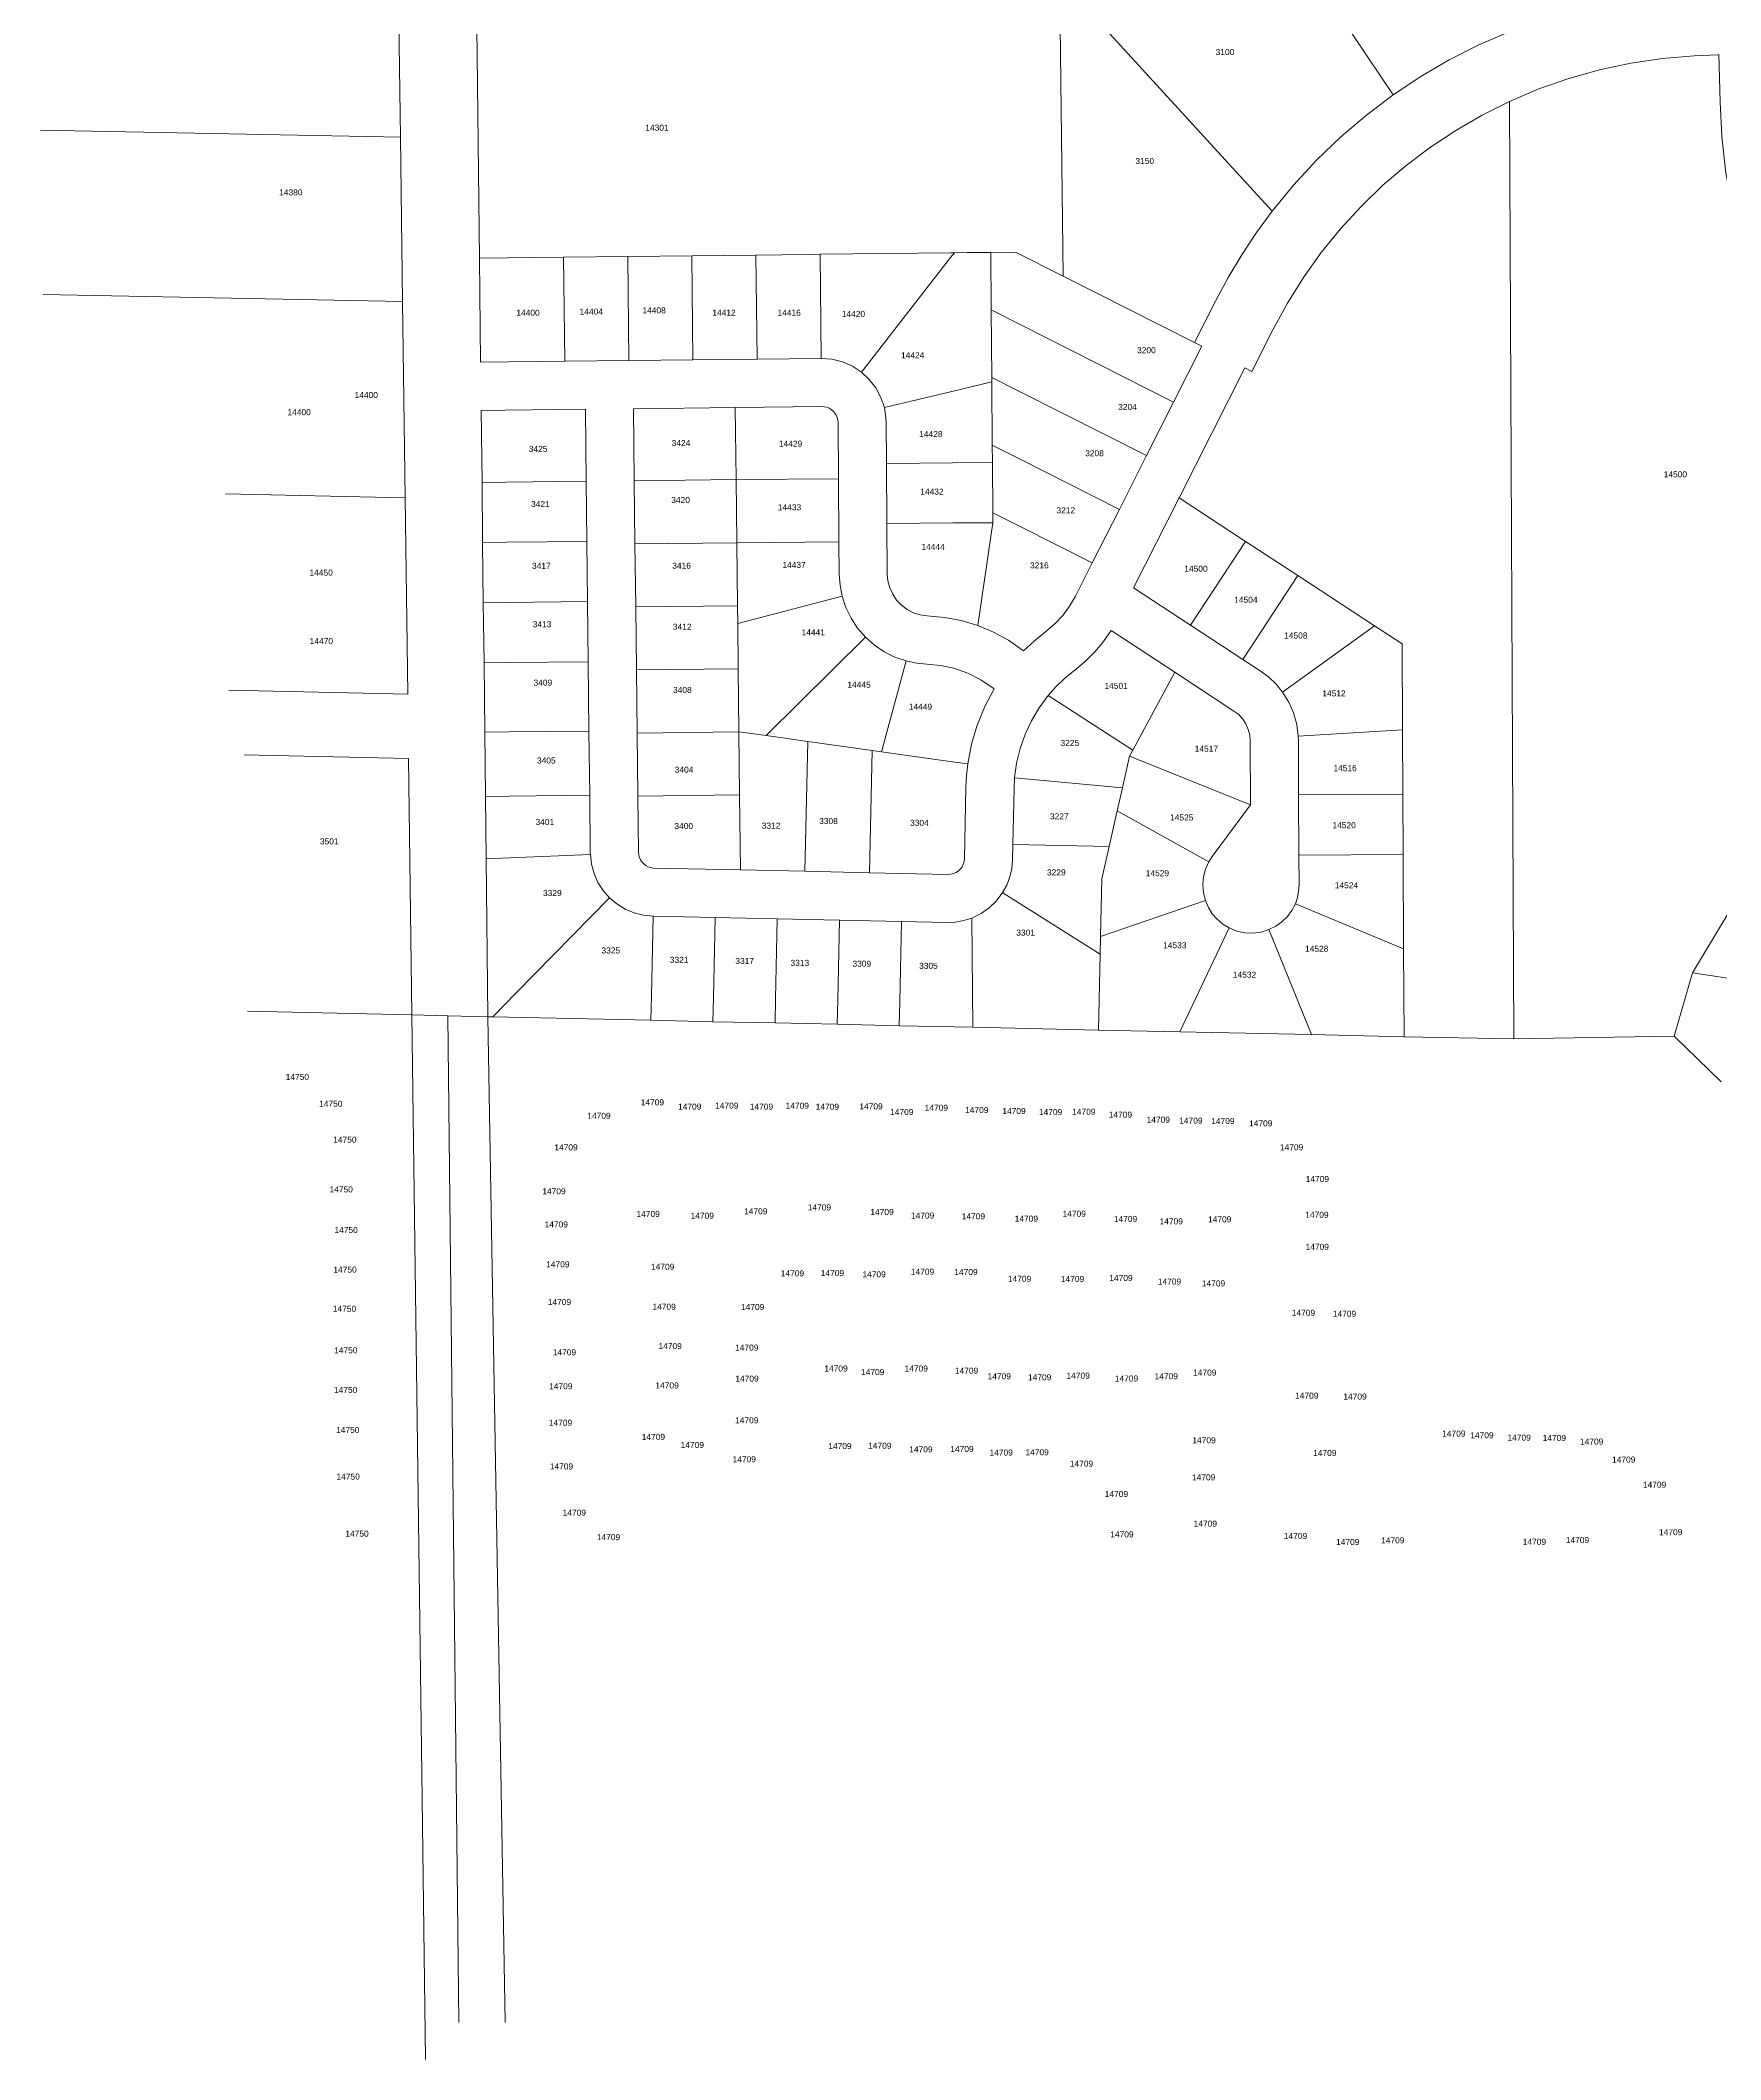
# Model space of a CAD drawing. Header units: feet. Extents: x 865220 to 5618803, y -2240498 to 1935234.
# Drawn here: x 2799937 to 2802032, y 961513 to 964032 of the extents above; entities that cross this region are included whole.
import ezdxf
from ezdxf.enums import TextEntityAlignment as Align

# ---------------------------------------------------------------- set-up
doc = ezdxf.new("R2010")
doc.units = ezdxf.units.FT
doc.header["$LTSCALE"] = 0.015
doc.header["$MEASUREMENT"] = 0
doc.layers.add('Dakota County Addresses', color=7, linetype='Continuous')
doc.layers.add('Dakota County Parcels', color=7, linetype='Continuous')
doc.styles.add('Dimensions 100', font='arial.ttf')

# ---------------------------------------------------------------- blocks, each defined once
blk = doc.blocks.new('ACMAP_ANN_TEMPLATE_Dakota County Addresses')
at = {"layer": 'Dakota County Addresses', "style": 'Dimensions 100'}
blk.add_attdef('DakotaCountyAddress', text='', height=50, dxfattribs=at).set_placement((0, 0), align=Align.CENTER)

msp = doc.modelspace()

# ---------------------------------------------------------------- linework, layer by layer
at = {"layer": 'Dakota County Parcels', "lineweight": 5}
for p, q in [((2801430.8, 964252.1), (2801624, 963964.5)), ((2800385.7, 963911.8), (2800383, 964116.7)), ((2800484.4, 963760.9), (2800480.5, 964109.6)), ((2801212.2, 963738.3), (2801208.2, 964098.1)), ((2801213.4, 964103.4), (2801473, 963819.5)), ((2802028.8, 964014.6), (2801999.4, 964013.1)), ((2802030, 964014.7), (2802028.8, 964014.6)), ((2802031.5, 963955.4), (2802030, 964014.7)), ((2801774.4, 962786.7), (2801768.8, 963956.3)), ((2799936.7, 963920.4), (2800385.7, 963911.8)), ((2800388.3, 963706.8), (2800385.7, 963911.8)), ((2800484.4, 963760.9), (2800589.2, 963762.1)), ((2800485.8, 963630.9), (2800484.4, 963760.9)), ((2800589.2, 963762.1), (2800669.2, 963762.9)), ((2800590.6, 963632.1), (2800589.2, 963762.1)), ((2800669.2, 963762.9), (2800749.2, 963763.8)), ((2800670.6, 963633), (2800669.2, 963762.9)), ((2800749.2, 963763.8), (2800829.2, 963764.7)), ((2800750.6, 963633.9), (2800749.2, 963763.8)), ((2800829.2, 963764.7), (2800894.8, 963765.5)), ((2800830.6, 963634.7), (2800829.2, 963764.7)), ((2800894.8, 963765.5), (2800909.1, 963765.6)), ((2800910.6, 963635.6), (2800909.1, 963765.6)), ((2801122, 963768), (2801152.7, 963768.3)), ((2801122.5, 963696.2), (2801122, 963768)), ((2801152.7, 963768.3), (2801212.2, 963738.3)), ((2801212.2, 963738.3), (2801376.2, 963655.4)), ((2799940.4, 963715.4), (2800388.3, 963706.8)), ((2800391.6, 963461.7), (2800388.3, 963706.8)), ((2801376.2, 963655.4), (2801402.4, 963707.3)), ((2801123.2, 963611.8), (2801122.5, 963696.2)), ((2801350, 963581.3), (2801385.1, 963650.9)), ((2801385.1, 963650.9), (2801376.2, 963655.4)), ((2801447.6, 963619.4), (2801473.8, 963671.3)), ((2800485.8, 963630.9), (2800590.6, 963632.1)), ((2800590.6, 963632.1), (2800670.6, 963633)), ((2800670.6, 963633), (2800750.6, 963633.9)), ((2800750.6, 963633.9), (2800830.6, 963634.7)), ((2800830.6, 963634.7), (2800910.6, 963635.6)), ((2801123.2, 963606.4), (2801123.2, 963611.8)), ((2801123.9, 963527.5), (2801123.2, 963606.4)), ((2801356.8, 963461.8), (2801438.7, 963623.9)), ((2801438.7, 963623.9), (2801447.6, 963619.4)), ((2800803.4, 963574.4), (2800911.3, 963575.6)), ((2801316.2, 963514.4), (2801350, 963581.3)), ((2800487.5, 963480.9), (2800486.5, 963570.9)), ((2800617.5, 963482.4), (2800616.5, 963572.4)), ((2800676.5, 963573), (2800803.4, 963574.4)), ((2800677.4, 963483.1), (2800676.5, 963573)), ((2800804.4, 963484.5), (2800803.4, 963574.4)), ((2800932, 963485.5), (2800931.5, 963555.8)), ((2800991.9, 963504.7), (2800991.5, 963556.3)), ((2801124, 963505.8), (2801123.9, 963527.5)), ((2800992.5, 963429.8), (2800991.9, 963504.7)), ((2801124.5, 963443.1), (2801124, 963505.8)), ((2801282.4, 963447.4), (2801316.2, 963514.4)), ((2800488.3, 963406), (2800487.5, 963480.9)), ((2800618.3, 963407.4), (2800617.5, 963482.4)), ((2800677.4, 963483.1), (2800804.4, 963484.5)), ((2800678.3, 963404.4), (2800677.4, 963483.1)), ((2800804.4, 963484.5), (2800932, 963485.5)), ((2800805.3, 963405.8), (2800804.4, 963484.5)), ((2800932.7, 963406.8), (2800932, 963485.5)), ((2800167.6, 963466.6), (2800391.6, 963461.7)), ((2800394.8, 963216.8), (2800391.6, 963461.7)), ((2801300.1, 963349.5), (2801356.8, 963461.8)), ((2801356.8, 963461.8), (2801439.7, 963407.5)), ((2800993, 963367.1), (2800992.5, 963429.8)), ((2801105.7, 963302.6), (2801124.6, 963430.8)), ((2801124.6, 963430.8), (2801124.5, 963443.1)), ((2801248.6, 963380.5), (2801282.4, 963447.4)), ((2800489.1, 963331), (2800488.3, 963406)), ((2800619.1, 963332.4), (2800618.3, 963407.4)), ((2800678.3, 963404.4), (2800805.3, 963405.8)), ((2800679.2, 963325.7), (2800678.3, 963404.4)), ((2800805.3, 963405.8), (2800932.7, 963406.8)), ((2800806.2, 963327.1), (2800805.3, 963405.8)), ((2800933, 963366.7), (2800932.7, 963406.8)), ((2801371.2, 963303), (2801439.7, 963407.5)), ((2801439.7, 963407.5), (2801505, 963364.8)), ((2801227.7, 963339.3), (2801248.6, 963380.5)), ((2801300.1, 963349.5), (2801371.2, 963303)), ((2801436.5, 963260.2), (2801505, 963364.8)), ((2801505, 963364.8), (2801600.8, 963302)), ((2800490, 963256), (2800489.1, 963331)), ((2800620, 963257.4), (2800619.1, 963332.4)), ((2800679.2, 963325.7), (2800806.2, 963327.1)), ((2800680.1, 963247.1), (2800679.2, 963325.7)), ((2800806.4, 963305), (2800806.2, 963327.1)), ((2800806.4, 963305), (2800936.6, 963339)), ((2800807, 963248.5), (2800806.4, 963305)), ((2801371.2, 963303), (2801436.5, 963260.2)), ((2801485.9, 963219.5), (2801600.8, 963302)), ((2801600.8, 963302), (2801635.1, 963279.6)), ((2800841.7, 963165.1), (2800965.7, 963287.9)), ((2801272.2, 963296.1), (2801351.6, 963244.1)), ((2801635.6, 963172.5), (2801635.1, 963279.6)), ((2800490.9, 963169.4), (2800490, 963256)), ((2800620.9, 963170.8), (2800620, 963257.4)), ((2800680.1, 963247.1), (2800807, 963248.5)), ((2800807.9, 963169.8), (2800807, 963248.5)), ((2800985.7, 963144.9), (2801016.5, 963258.3)), ((2801161.6, 963271.9), (2801163, 963270.8)), ((2801436.5, 963260.2), (2801458.2, 963246)), ((2800680.9, 963168.4), (2800680.1, 963247.1)), ((2801124.9, 963224.5), (2801126.3, 963223.4)), ((2801299, 963147.1), (2801351.6, 963244.1)), ((2801351.6, 963244.1), (2801425.3, 963195.8)), ((2800171.9, 963221.7), (2800394.8, 963216.8)), ((2801193.5, 963215), (2801299, 963147.1)), ((2801505.5, 963164.6), (2801635.6, 963172.5)), ((2801636, 963091.8), (2801635.6, 963172.5)), ((2800491.8, 963089.4), (2800490.9, 963169.4)), ((2800621.8, 963090.8), (2800620.9, 963170.8)), ((2800680.9, 963168.4), (2800807.9, 963169.8)), ((2800681.8, 963089.7), (2800680.9, 963168.4)), ((2800808.8, 963091.1), (2800807.9, 963169.8)), ((2800807.9, 963169.8), (2800841.7, 963165.1)), ((2800841.7, 963165.1), (2800893.8, 963157.8)), ((2800890.2, 962995.9), (2800893.8, 963157.8)), ((2800893.8, 963157.8), (2800974, 963146.5)), ((2801446.1, 963078.9), (2801445.7, 963158.4)), ((2801505.7, 963158.7), (2801505.5, 963164.6)), ((2801506, 963091.2), (2801505.7, 963158.7)), ((2800190.9, 963141.2), (2800395.8, 963136.8)), ((2800395.8, 963136.8), (2800400, 962816.8)), ((2800970.7, 962994.1), (2800974, 963146.5)), ((2800974, 963146.5), (2800985.7, 963144.9)), ((2801286.1, 963100.1), (2801295, 963139.7)), ((2801295, 963139.7), (2801299, 963147.1)), ((2801295, 963139.7), (2801446.1, 963078.9)), ((2801089.1, 963011.6), (2801091, 963100.6)), ((2801149.5, 963029.3), (2801151, 963099.3)), ((2801151.7, 963112.3), (2801151, 963099.3)), ((2801151.7, 963112.3), (2801286.1, 963100.1)), ((2801279.6, 963071.3), (2801286.1, 963100.1)), ((2800492.7, 963011.4), (2800491.8, 963089.4)), ((2800622.6, 963019.1), (2800621.8, 963090.8)), ((2800681.8, 963089.7), (2800808.8, 963091.1)), ((2800682.6, 963019.7), (2800681.8, 963089.7)), ((2800809.8, 962997.6), (2800808.8, 963091.1)), ((2801398.3, 963014.4), (2801446.1, 963078.9)), ((2801506, 963091.2), (2801636, 963091.8)), ((2801506.4, 963016.2), (2801506, 963091.2)), ((2801636.3, 963016.8), (2801636, 963091.8)), ((2801269.6, 963026.7), (2801279.6, 963071.3)), ((2801279.6, 963071.3), (2801394.1, 963007.8)), ((2801149, 963010.3), (2801149.5, 963029.3)), ((2801149.5, 963029.3), (2801269.6, 963026.7)), ((2801260.6, 962986.4), (2801269.6, 963026.7)), ((2800494.9, 962814.4), (2800492.7, 963011.4)), ((2800622.6, 963019.1), (2800622.7, 963016.7)), ((2800701.1, 963000), (2800809.8, 962997.6)), ((2800809.8, 962997.6), (2800890.2, 962995.9)), ((2801398.3, 963014.4), (2801394.1, 963007.8)), ((2801506.4, 963016.2), (2801636.3, 963016.8)), ((2801506.5, 962979), (2801506.4, 963016.2)), ((2801636.9, 962899), (2801636.3, 963016.8)), ((2800890.2, 962995.9), (2800970.7, 962994.1)), ((2800970.7, 962994.1), (2801068.6, 962992)), ((2801259, 962914.7), (2801260.6, 962986.4)), ((2801997.3, 962869.4), (2802070.3, 962991.1)), ((2801259, 962914.7), (2801389.8, 962959.3)), ((2801501.9, 962955.5), (2801636.9, 962899)), ((2800700.9, 962940), (2800778.3, 962938.3)), ((2800778.3, 962938.3), (2800855.8, 962936.6)), ((2800855.8, 962936.6), (2800933.3, 962934.9)), ((2800933.3, 962934.9), (2801010.8, 962933.2)), ((2801010.8, 962933.2), (2801067.3, 962932)), ((2801099.7, 962801.3), (2801098.6, 962937.6)), ((2801357.7, 962795.7), (2801419.2, 962925.3)), ((2801469, 962923.1), (2801522, 962792.1)), ((2801258.5, 962892.5), (2801259, 962914.7)), ((2801637.4, 962789.6), (2801636.9, 962899)), ((2801256.5, 962797.9), (2801258.5, 962892.5)), ((2801974.4, 962790.1), (2801997.3, 962869.4)), ((2801997.3, 962869.4), (2802129.8, 962849.2)), ((2800195.1, 962821.3), (2800400, 962816.8)), ((2800444.9, 962815.5), (2800494.9, 962814.4)), ((2800516.4, 961559.8), (2800494.9, 962814.4)), ((2800494.9, 962814.4), (2800500.8, 962814.3)), ((2800500.8, 962814.3), (2800698, 962810)), ((2800698, 962810), (2800775.5, 962808.3)), ((2800775.5, 962808.3), (2800853, 962806.7)), ((2800853, 962806.7), (2800930.5, 962805)), ((2800930.5, 962805), (2801007.9, 962803.3)), ((2801007.9, 962803.3), (2801099.7, 962801.3)), ((2801099.7, 962801.3), (2801256.5, 962797.9)), ((2801256.5, 962797.9), (2801357.7, 962795.7)), ((2801357.7, 962795.7), (2801522, 962792.1)), ((2801522, 962792.1), (2801637.4, 962789.6)), ((2801637.4, 962789.6), (2801774.4, 962786.7)), ((2801774.4, 962786.7), (2801974.4, 962790.1)), ((2801974.4, 962790.1), (2802033, 962733.4))]:
    msp.add_line(p, q, dxfattribs=at)
for points in [[(2801768.4, 964043.2), (2801730.6, 964026.7), (2801693.9, 964008.1), (2801658.3, 963987.3), (2801624, 963964.5)], [(2801999.4, 964013.1), (2801959.7, 964009.9), (2801920.3, 964004.1), (2801881.4, 963995.8), (2801843, 963985), (2801805.5, 963971.8), (2801768.8, 963956.3)], [(2801624, 963964.5), (2801590.5, 963939.2), (2801558.5, 963912), (2801528.2, 963882.9), (2801499.7, 963852), (2801473, 963819.5)], [(2801768.8, 963956.3), (2801734.8, 963939.3), (2801701.9, 963920.2), (2801670.3, 963899.3), (2801640, 963876.4), (2801611.1, 963851.7), (2801583.8, 963825.3), (2801558.1, 963797.3), (2801534.2, 963767.8), (2801512.1, 963736.8), (2801492, 963704.6), (2801473.8, 963671.3)], [(2802031.5, 963955.4), (2802033.8, 963912.8), (2802038.5, 963870.3), (2802045.7, 963828.2), (2802055.2, 963786.6), (2802067.2, 963745.6), (2802081.5, 963705.4), (2802098.1, 963666), (2802117, 963627.7), (2802138, 963590.6), (2802161.1, 963554.7), (2802186.3, 963520.2), (2802213.4, 963487.2), (2802242.4, 963455.8), (2802273.1, 963426.1)], [(2801473, 963819.5), (2801453.4, 963792.7), (2801435.1, 963765.1), (2801418.1, 963736.6), (2801402.4, 963707.3)], [(2800909.1, 963765.6), (2801072, 963767.4), (2801076.7, 963767.5)], [(2800960.7, 963618.7), (2801072, 963761.5), (2801076.7, 963767.5)], [(2801076.7, 963767.5), (2801092.7, 963767.7), (2801122, 963768)], [(2801122.5, 963696.2), (2801158.7, 963677.9), (2801350, 963581.3)], [(2800960.7, 963618.7), (2800949.4, 963626.1), (2800937.1, 963631.4), (2800924, 963634.6), (2800910.6, 963635.6)], [(2800989.3, 963574.3), (2800985, 963587), (2800978.7, 963598.9), (2800970.5, 963609.6), (2800960.7, 963618.7)], [(2800989.3, 963574.3), (2801073.3, 963594.4), (2801123.2, 963606.4)], [(2801123.2, 963611.8), (2801158.6, 963593.9), (2801316.2, 963514.4)], [(2800931.5, 963555.8), (2800931.2, 963558.9), (2800930.4, 963562), (2800929.2, 963564.9), (2800927.5, 963567.5), (2800925.5, 963569.9), (2800923.1, 963571.9), (2800920.4, 963573.6), (2800917.5, 963574.7), (2800914.4, 963575.4), (2800911.3, 963575.6)], [(2800486.5, 963570.9), (2800516.5, 963571.3), (2800616.5, 963572.4)], [(2800991.5, 963556.3), (2800990.9, 963565.3), (2800989.3, 963574.3)], [(2801123.9, 963527.5), (2801158.6, 963509.9), (2801282.4, 963447.4)], [(2800991.9, 963504.7), (2801074.1, 963505.4), (2801124, 963505.8)], [(2800487.5, 963480.9), (2800517.5, 963481.3), (2800617.5, 963482.4)], [(2800992.5, 963429.8), (2801074.6, 963430.4), (2801124.6, 963430.8)], [(2801124.5, 963443.1), (2801158.5, 963426), (2801248.6, 963380.5)], [(2800488.3, 963406), (2800518.3, 963406.3), (2800618.3, 963407.4)], [(2800933, 963366.7), (2800934, 963352.7), (2800936.6, 963339)], [(2800993, 963367.1), (2800993.8, 963358.3), (2800996, 963349.7), (2800999.7, 963341.7), (2801004.6, 963334.3), (2801010.7, 963327.9), (2801017.8, 963322.5), (2801025.7, 963318.5), (2801034.1, 963315.7), (2801042.9, 963314.4)], [(2800489.1, 963331), (2800519.1, 963331.3), (2800619.1, 963332.4)], [(2800936.6, 963339), (2800941.3, 963324.9), (2800947.8, 963311.5), (2800956, 963299.1), (2800965.7, 963287.9)], [(2801190.7, 963295), (2801201.8, 963304.4), (2801211.8, 963315), (2801220.4, 963326.7), (2801227.7, 963339.3)], [(2801105.7, 963302.6), (2801085.2, 963308.7), (2801064.2, 963312.7), (2801042.9, 963314.4)], [(2801161.6, 963271.9), (2801144.1, 963284.1), (2801125.4, 963294.3), (2801105.7, 963302.6)], [(2800965.7, 963287.9), (2800976.9, 963278.1), (2800989.2, 963269.8), (2801002.5, 963263.1), (2801016.5, 963258.3)], [(2801190.7, 963295), (2801176.4, 963283.4), (2801163, 963270.8)], [(2801226.8, 963247), (2801239.7, 963257.7), (2801251.7, 963269.6), (2801262.5, 963282.4), (2801272.2, 963296.1)], [(2800490, 963256), (2800520, 963256.3), (2800620, 963257.4)], [(2801016.5, 963258.3), (2801029.2, 963255.6), (2801042.1, 963254.4)], [(2801124.9, 963224.5), (2801109.7, 963234.7), (2801093.4, 963243), (2801076.1, 963249.1), (2801059.3, 963252.8), (2801042.1, 963254.4)], [(2801126.3, 963223.4), (2801114.6, 963201.3), (2801105.2, 963178.3), (2801098, 963154.3), (2801093.4, 963129.8)], [(2801226.8, 963247), (2801214.8, 963237.3), (2801203.7, 963226.6), (2801193.5, 963215)], [(2801485.9, 963219.5), (2801477.8, 963229.4), (2801468.5, 963238.3), (2801458.2, 963246)], [(2801193.5, 963215), (2801182.4, 963199.9), (2801172.8, 963183.8), (2801164.9, 963166.8), (2801158.7, 963149.1), (2801154.3, 963130.8), (2801151.7, 963112.3)], [(2801505.5, 963164.6), (2801503.6, 963179.2), (2801499.6, 963193.4), (2801493.7, 963206.9), (2801485.9, 963219.5)], [(2801445.7, 963158.4), (2801445, 963165.8), (2801443.2, 963172.9), (2801440.2, 963179.7), (2801436.2, 963185.8), (2801431.2, 963191.3), (2801425.3, 963195.8)], [(2800490.9, 963169.4), (2800520.9, 963169.7), (2800620.9, 963170.8)], [(2800985.7, 963144.9), (2801077, 963132.1), (2801093.4, 963129.8)], [(2801093.4, 963129.8), (2801091.8, 963115.3), (2801091, 963100.6)], [(2800491.8, 963089.4), (2800521.8, 963089.7), (2800621.8, 963090.8)], [(2800492.7, 963011.4), (2800522.7, 963012.6), (2800622.7, 963016.7)], [(2800622.7, 963016.7), (2800624.1, 963004.7), (2800627.2, 962993.1), (2800632.1, 962982.1), (2800638.6, 962971.9), (2800646.6, 962962.8)], [(2800682.6, 963019.7), (2800682.9, 963016.4), (2800683.8, 963013.3), (2800685.1, 963010.3), (2800686.9, 963007.5), (2800689.2, 963005.1), (2800691.8, 963003.1), (2800694.7, 963001.6), (2800697.8, 963000.5), (2800701.1, 963000)], [(2801068.6, 962992), (2801072.1, 962992.2), (2801075.5, 962993.1), (2801078.7, 962994.5), (2801081.6, 962996.4), (2801084.1, 962998.8), (2801086.2, 963001.6), (2801087.7, 963004.7), (2801088.7, 963008.1), (2801089.1, 963011.6)], [(2801136.7, 962969.3), (2801141.9, 962978.8), (2801145.7, 962989), (2801148.1, 962999.5), (2801149, 963010.3)], [(2801394.1, 963007.8), (2801390, 962998.7), (2801387.4, 962989), (2801386.6, 962979), (2801387.3, 962969), (2801389.8, 962959.3)], [(2801501.9, 962955.5), (2801504.5, 962963.1), (2801506, 962971), (2801506.5, 962979)], [(2800500.8, 962814.3), (2800529.6, 962843.7), (2800646.6, 962962.8)], [(2800646.6, 962962.8), (2800655.8, 962955.1), (2800666.1, 962948.8), (2800677.2, 962944.1), (2800688.9, 962941.1), (2800700.9, 962940)], [(2801098.6, 962937.6), (2801109.9, 962943.2), (2801120.2, 962950.4), (2801129.2, 962959.2), (2801136.7, 962969.3)], [(2801136.7, 962969.3), (2801138.3, 962968.3), (2801258.5, 962892.5)], [(2801389.8, 962959.3), (2801393.4, 962950.9), (2801398.3, 962943), (2801404.3, 962936.1), (2801411.3, 962930.1), (2801419.2, 962925.3)], [(2801469, 962923.1), (2801477.5, 962927.3), (2801485.2, 962932.8), (2801491.9, 962939.5), (2801497.5, 962947.1), (2801501.9, 962955.5)], [(2800698, 962810), (2800698.7, 962840), (2800700.9, 962940)], [(2800775.5, 962808.3), (2800776.2, 962838.3), (2800778.3, 962938.3)], [(2800853, 962806.7), (2800853.6, 962836.6), (2800855.8, 962936.6)], [(2800930.5, 962805), (2800931.1, 962835), (2800933.3, 962934.9)], [(2801007.9, 962803.3), (2801008.6, 962833.3), (2801010.8, 962933.2)], [(2801067.3, 962932), (2801078, 962932.5), (2801088.4, 962934.4), (2801098.6, 962937.6)], [(2801419.2, 962925.3), (2801428.7, 962921.4), (2801438.7, 962919.2), (2801449, 962918.8), (2801459.2, 962920.1), (2801469, 962923.1)], [(2800400, 962816.8), (2800444.9, 962815.5), (2800444.9, 962815.5)], [(2800417, 961513.5), (2800412.8, 961838.6), (2800400, 962816.8)], [(2800458.8, 961559.6), (2800444.9, 962815), (2800444.9, 962815.5)]]:
    msp.add_lwpolyline(points, dxfattribs=at)

# ---------------------------------------------------------------- block references
at = {"layer": 'Dakota County Addresses', "lineweight": 5, "xscale": 0.15, "yscale": 0.15, "zscale": 0.15}
for p, values in [((2801414.1, 964014.1), {'DakotaCountyAddress': '3100'}), ((2800705.7, 963919.8), {'DakotaCountyAddress': '14301'}), ((2801314.1, 963878.2), {'DakotaCountyAddress': '3150'}), ((2800249.1, 963839.1), {'DakotaCountyAddress': '14380'}), ((2800544.9, 963688.9), {'DakotaCountyAddress': '14400'}), ((2800623.8, 963690.4), {'DakotaCountyAddress': '14404'}), ((2800702.1, 963691.9), {'DakotaCountyAddress': '14408'}), ((2800789.3, 963689), {'DakotaCountyAddress': '14412'}), ((2800870.6, 963689), {'DakotaCountyAddress': '14416'}), ((2800950.7, 963687.5), {'DakotaCountyAddress': '14420'}), ((2801024.6, 963635.9), {'DakotaCountyAddress': '14424'}), ((2801316.1, 963642.2), {'DakotaCountyAddress': '3200'}), ((2800343.2, 963586.3), {'DakotaCountyAddress': '14400'}), ((2801292.5, 963571.4), {'DakotaCountyAddress': '3204'}), ((2800259.4, 963564.9), {'DakotaCountyAddress': '14400'}), ((2800557.5, 963519.1), {'DakotaCountyAddress': '3425'}), ((2800735.7, 963526.4), {'DakotaCountyAddress': '3424'}), ((2800872.3, 963525.6), {'DakotaCountyAddress': '14429'}), ((2801047.3, 963537.6), {'DakotaCountyAddress': '14428'}), ((2801251.4, 963513.7), {'DakotaCountyAddress': '3208'}), ((2801975.8, 963487.4), {'DakotaCountyAddress': '14500'}), ((2800560.4, 963450.3), {'DakotaCountyAddress': '3421'}), ((2800735.2, 963455.4), {'DakotaCountyAddress': '3420'}), ((2800871, 963446.3), {'DakotaCountyAddress': '14433'}), ((2801048.7, 963465.8), {'DakotaCountyAddress': '14432'}), ((2801215.6, 963442.5), {'DakotaCountyAddress': '3212'}), ((2801050.1, 963396.9), {'DakotaCountyAddress': '14444'}), ((2800561.5, 963373.2), {'DakotaCountyAddress': '3417'}), ((2800736.4, 963373.4), {'DakotaCountyAddress': '3416'}), ((2800876.7, 963374.4), {'DakotaCountyAddress': '14437'}), ((2801182.6, 963373.8), {'DakotaCountyAddress': '3216'}), ((2801377.9, 963369.7), {'DakotaCountyAddress': '14500'}), ((2800286.9, 963364.8), {'DakotaCountyAddress': '14450'}), ((2801440.2, 963330.8), {'DakotaCountyAddress': '14504'}), ((2800562.4, 963300.4), {'DakotaCountyAddress': '3413'}), ((2800737.2, 963297.2), {'DakotaCountyAddress': '3412'}), ((2800287.1, 963279.3), {'DakotaCountyAddress': '14470'}), ((2800900.6, 963290.1), {'DakotaCountyAddress': '14441'}), ((2801502.5, 963286.3), {'DakotaCountyAddress': '14508'}), ((2800563.4, 963227.5), {'DakotaCountyAddress': '3409'}), ((2800737.4, 963218.4), {'DakotaCountyAddress': '3408'}), ((2800957.7, 963224.9), {'DakotaCountyAddress': '14445'}), ((2801278.4, 963223.5), {'DakotaCountyAddress': '14501'}), ((2801034.3, 963197.4), {'DakotaCountyAddress': '14449'}), ((2801550.1, 963214.1), {'DakotaCountyAddress': '14512'}), ((2801220.6, 963152.3), {'DakotaCountyAddress': '3225'}), ((2801390.9, 963145), {'DakotaCountyAddress': '14517'}), ((2800567.7, 963130.4), {'DakotaCountyAddress': '3405'}), ((2800739.5, 963118.9), {'DakotaCountyAddress': '3404'}), ((2801563.9, 963120.8), {'DakotaCountyAddress': '14516'}), ((2800565.9, 963053.7), {'DakotaCountyAddress': '3401'}), ((2800739.1, 963048.6), {'DakotaCountyAddress': '3400'}), ((2800848.1, 963049.1), {'DakotaCountyAddress': '3312'}), ((2800919.6, 963054.8), {'DakotaCountyAddress': '3308'}), ((2801033, 963052.6), {'DakotaCountyAddress': '3304'}), ((2801207.5, 963060.8), {'DakotaCountyAddress': '3227'}), ((2801360.2, 963059.3), {'DakotaCountyAddress': '14525'}), ((2801562.7, 963049.7), {'DakotaCountyAddress': '14520'}), ((2800297, 963029.5), {'DakotaCountyAddress': '3501'}), ((2801203.8, 962990.8), {'DakotaCountyAddress': '3229'}), ((2801329.8, 962989.8), {'DakotaCountyAddress': '14529'}), ((2800575.2, 962965.1), {'DakotaCountyAddress': '3329'}), ((2801565.6, 962974.6), {'DakotaCountyAddress': '14524'}), ((2801165.5, 962915.7), {'DakotaCountyAddress': '3301'}), ((2800648.1, 962893.4), {'DakotaCountyAddress': '3325'}), ((2801351.5, 962899.9), {'DakotaCountyAddress': '14533'}), ((2801528.5, 962895.6), {'DakotaCountyAddress': '14528'}), ((2800733.4, 962881.7), {'DakotaCountyAddress': '3321'}), ((2800815.1, 962880.3), {'DakotaCountyAddress': '3317'}), ((2800883.9, 962877.9), {'DakotaCountyAddress': '3313'}), ((2800961.2, 962876.9), {'DakotaCountyAddress': '3309'}), ((2801044.3, 962874.2), {'DakotaCountyAddress': '3305'}), ((2801438.5, 962863.1), {'DakotaCountyAddress': '14532'}), ((2800257.2, 962735.7), {'DakotaCountyAddress': '14750'}), ((2800298.9, 962702.1), {'DakotaCountyAddress': '14750'}), ((2800633.4, 962687.1), {'DakotaCountyAddress': '14709'}), ((2800700, 962703.9), {'DakotaCountyAddress': '14709'}), ((2800746.5, 962698.6), {'DakotaCountyAddress': '14709'}), ((2800792.8, 962699.8), {'DakotaCountyAddress': '14709'}), ((2800836, 962698.6), {'DakotaCountyAddress': '14709'}), ((2800880.7, 962699.7), {'DakotaCountyAddress': '14709'}), ((2800918.2, 962698.4), {'DakotaCountyAddress': '14709'}), ((2800972.7, 962698.9), {'DakotaCountyAddress': '14709'}), ((2801011, 962691.9), {'DakotaCountyAddress': '14709'}), ((2801054.1, 962697.1), {'DakotaCountyAddress': '14709'}), ((2801104.6, 962694.3), {'DakotaCountyAddress': '14709'}), ((2801151, 962693.1), {'DakotaCountyAddress': '14709'}), ((2801196.6, 962691.8), {'DakotaCountyAddress': '14709'}), ((2801238.1, 962692.2), {'DakotaCountyAddress': '14709'}), ((2801283.7, 962688.5), {'DakotaCountyAddress': '14709'}), ((2801330.9, 962682.3), {'DakotaCountyAddress': '14709'}), ((2801371.6, 962681.1), {'DakotaCountyAddress': '14709'}), ((2801411.5, 962680.6), {'DakotaCountyAddress': '14709'}), ((2801458.7, 962677.7), {'DakotaCountyAddress': '14709'}), ((2800316.5, 962657.4), {'DakotaCountyAddress': '14750'}), ((2800592.3, 962647.7), {'DakotaCountyAddress': '14709'}), ((2801497.2, 962647.9), {'DakotaCountyAddress': '14709'}), ((2800311.9, 962595.3), {'DakotaCountyAddress': '14750'}), ((2800577.3, 962593), {'DakotaCountyAddress': '14709'}), ((2801529.3, 962608.3), {'DakotaCountyAddress': '14709'}), ((2800694.7, 962564.7), {'DakotaCountyAddress': '14709'}), ((2800762.2, 962562.5), {'DakotaCountyAddress': '14709'}), ((2800828.9, 962568), {'DakotaCountyAddress': '14709'}), ((2800908.3, 962572.8), {'DakotaCountyAddress': '14709'}), ((2800986.4, 962567.2), {'DakotaCountyAddress': '14709'}), ((2801037, 962562.7), {'DakotaCountyAddress': '14709'}), ((2801100.3, 962561.8), {'DakotaCountyAddress': '14709'}), ((2801226.1, 962565), {'DakotaCountyAddress': '14709'}), ((2801528.8, 962563.6), {'DakotaCountyAddress': '14709'}), ((2800318, 962544.7), {'DakotaCountyAddress': '14750'}), ((2800580.1, 962551.6), {'DakotaCountyAddress': '14709'}), ((2801166.4, 962558.8), {'DakotaCountyAddress': '14709'}), ((2801290.1, 962558.5), {'DakotaCountyAddress': '14709'}), ((2801347.1, 962555.4), {'DakotaCountyAddress': '14709'}), ((2801407.5, 962558), {'DakotaCountyAddress': '14709'}), ((2801529.2, 962523.7), {'DakotaCountyAddress': '14709'}), ((2800316.7, 962495.3), {'DakotaCountyAddress': '14750'}), ((2800582.1, 962501.9), {'DakotaCountyAddress': '14709'}), ((2800712.8, 962498.8), {'DakotaCountyAddress': '14709'}), ((2800874.6, 962490.5), {'DakotaCountyAddress': '14709'}), ((2800924.5, 962490.9), {'DakotaCountyAddress': '14709'}), ((2800976.5, 962489.3), {'DakotaCountyAddress': '14709'}), ((2801036.9, 962492.6), {'DakotaCountyAddress': '14709'}), ((2801091.1, 962492.3), {'DakotaCountyAddress': '14709'}), ((2801284.4, 962484.8), {'DakotaCountyAddress': '14709'}), ((2801157.9, 962483.8), {'DakotaCountyAddress': '14709'}), ((2801224, 962483.6), {'DakotaCountyAddress': '14709'}), ((2801344.9, 962480.4), {'DakotaCountyAddress': '14709'}), ((2801399.8, 962478), {'DakotaCountyAddress': '14709'}), ((2800316, 962446.4), {'DakotaCountyAddress': '14750'}), ((2800584.1, 962454.8), {'DakotaCountyAddress': '14709'}), ((2800714.6, 962448.9), {'DakotaCountyAddress': '14709'}), ((2800825, 962448.6), {'DakotaCountyAddress': '14709'}), ((2801512, 962441.4), {'DakotaCountyAddress': '14709'}), ((2801563.2, 962440.2), {'DakotaCountyAddress': '14709'}), ((2800317.6, 962394.6), {'DakotaCountyAddress': '14750'}), ((2800590.3, 962392.1), {'DakotaCountyAddress': '14709'}), ((2800722.1, 962399.8), {'DakotaCountyAddress': '14709'}), ((2800817.7, 962398), {'DakotaCountyAddress': '14709'}), ((2800818, 962359.3), {'DakotaCountyAddress': '14709'}), ((2800929, 962371.9), {'DakotaCountyAddress': '14709'}), ((2800974.7, 962367.4), {'DakotaCountyAddress': '14709'}), ((2801029.1, 962371.9), {'DakotaCountyAddress': '14709'}), ((2801091.8, 962369.2), {'DakotaCountyAddress': '14709'}), ((2801132.6, 962362.2), {'DakotaCountyAddress': '14709'}), ((2801183, 962361), {'DakotaCountyAddress': '14709'}), ((2801231, 962363), {'DakotaCountyAddress': '14709'}), ((2801291.3, 962359.4), {'DakotaCountyAddress': '14709'}), ((2801340.9, 962362.3), {'DakotaCountyAddress': '14709'}), ((2801388.9, 962366.8), {'DakotaCountyAddress': '14709'}), ((2800317.4, 962345.2), {'DakotaCountyAddress': '14750'}), ((2800585.8, 962349.8), {'DakotaCountyAddress': '14709'}), ((2800718.3, 962350.7), {'DakotaCountyAddress': '14709'}), ((2801516.1, 962338), {'DakotaCountyAddress': '14709'}), ((2801576.3, 962336.9), {'DakotaCountyAddress': '14709'}), ((2800320.1, 962295.2), {'DakotaCountyAddress': '14750'}), ((2800585.4, 962304.2), {'DakotaCountyAddress': '14709'}), ((2800701.2, 962286.6), {'DakotaCountyAddress': '14709'}), ((2800817.7, 962307.3), {'DakotaCountyAddress': '14709'}), ((2801699.6, 962290.7), {'DakotaCountyAddress': '14709'}), ((2801734.6, 962288.6), {'DakotaCountyAddress': '14709'}), ((2801781, 962285.7), {'DakotaCountyAddress': '14709'}), ((2801824.9, 962285.3), {'DakotaCountyAddress': '14709'}), ((2800749.8, 962276.5), {'DakotaCountyAddress': '14709'}), ((2800814.6, 962258.7), {'DakotaCountyAddress': '14709'}), ((2800933.9, 962275.1), {'DakotaCountyAddress': '14709'}), ((2800983.6, 962275.5), {'DakotaCountyAddress': '14709'}), ((2801034.9, 962271), {'DakotaCountyAddress': '14709'}), ((2801086.1, 962271.5), {'DakotaCountyAddress': '14709'}), ((2801135, 962267), {'DakotaCountyAddress': '14709'}), ((2801179.8, 962267.4), {'DakotaCountyAddress': '14709'}), ((2801388, 962282.4), {'DakotaCountyAddress': '14709'}), ((2801538.6, 962266.6), {'DakotaCountyAddress': '14709'}), ((2801871.4, 962280.8), {'DakotaCountyAddress': '14709'}), ((2801911.4, 962258.3), {'DakotaCountyAddress': '14709'}), ((2800320.6, 962237.1), {'DakotaCountyAddress': '14750'}), ((2800586.6, 962249.7), {'DakotaCountyAddress': '14709'}), ((2801235.2, 962253.2), {'DakotaCountyAddress': '14709'}), ((2801387.5, 962236.1), {'DakotaCountyAddress': '14709'}), ((2801278.7, 962215.3), {'DakotaCountyAddress': '14709'}), ((2801949.9, 962226.9), {'DakotaCountyAddress': '14709'}), ((2800602.6, 962192.1), {'DakotaCountyAddress': '14709'}), ((2800331.6, 962165.9), {'DakotaCountyAddress': '14750'}), ((2800645.2, 962161.5), {'DakotaCountyAddress': '14709'}), ((2801285.6, 962164.9), {'DakotaCountyAddress': '14709'}), ((2801389.6, 962178.3), {'DakotaCountyAddress': '14709'}), ((2801502.1, 962163), {'DakotaCountyAddress': '14709'}), ((2801623.4, 962157.5), {'DakotaCountyAddress': '14709'}), ((2801853.7, 962157.8), {'DakotaCountyAddress': '14709'}), ((2801970, 962167.7), {'DakotaCountyAddress': '14709'}), ((2801567.2, 962155.4), {'DakotaCountyAddress': '14709'}), ((2801800, 962155.7), {'DakotaCountyAddress': '14709'})]:
    msp.add_blockref('ACMAP_ANN_TEMPLATE_Dakota County Addresses', p, dxfattribs=at).add_auto_attribs(values)

doc.saveas('drawing.dxf')
